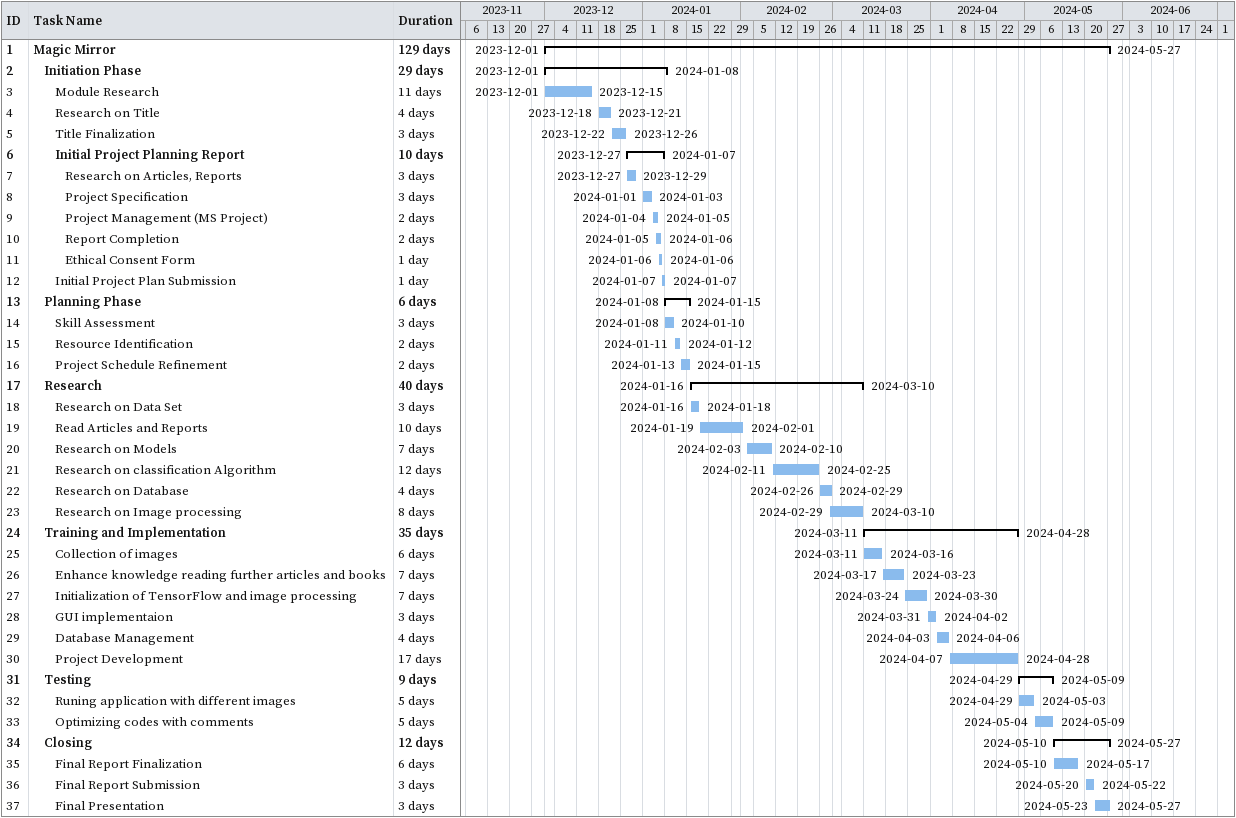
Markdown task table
| ID | Level | Task | Duration | Start | Finish |
|---|---|---|---|---|---|
| 1 | 1 | **Magic Mirror** | 129d | 2023-12-01 | 2024-05-27 |
| 2 | 2 | **Initiation Phase** | 29d | 2023-12-01 | 2024-01-08 |
| 3 | 3 | Module Research | 11d | 2023-12-01 | 2023-12-15 |
| 4 | 3 | Research on Title | 4d | 2023-12-18 | 2023-12-21 |
| 5 | 3 | Title Finalization | 3d | 2023-12-22 | 2023-12-26 |
| 6 | 3 | **Initial Project Planning Report** | 10d | 2023-12-27 | 2024-01-07 |
| 7 | 4 | Research on Articles, Reports | 3d | 2023-12-27 | 2023-12-29 |
| 8 | 4 | Project Specification | 3d | 2024-01-01 | 2024-01-03 |
| 9 | 4 | Project Management (MS Project) | 2d | 2024-01-04 | 2024-01-05 |
| 10 | 4 | Report Completion | 2d | 2024-01-05 | 2024-01-06 |
| 11 | 4 | Ethical Consent Form | 1d | 2024-01-06 | 2024-01-06 |
| 12 | 3 | Initial Project Plan Submission | 1d | 2024-01-07 | 2024-01-07 |
| 13 | 2 | **Planning Phase** | 6d | 2024-01-08 | 2024-01-15 |
| 14 | 3 | Skill Assessment | 3d | 2024-01-08 | 2024-01-10 |
| 15 | 3 | Resource Identification | 2d | 2024-01-11 | 2024-01-12 |
| 16 | 3 | Project Schedule Refinement | 2d | 2024-01-13 | 2024-01-15 |
| 17 | 2 | **Research** | 40d | 2024-01-16 | 2024-03-10 |
| 18 | 3 | Research on Data Set | 3d | 2024-01-16 | 2024-01-18 |
| 19 | 3 | Read Articles and Reports | 10d | 2024-01-19 | 2024-02-01 |
| 20 | 3 | Research on Models | 7d | 2024-02-03 | 2024-02-10 |
| 21 | 3 | Research on classification Algorithm | 12d | 2024-02-11 | 2024-02-25 |
| 22 | 3 | Research on Database | 4d | 2024-02-26 | 2024-02-29 |
| 23 | 3 | Research on Image processing | 8d | 2024-02-29 | 2024-03-10 |
| 24 | 2 | **Training and Implementation** | 35d | 2024-03-11 | 2024-04-28 |
| 25 | 3 | Collection of images | 6d | 2024-03-11 | 2024-03-16 |
| 26 | 3 | Enhance knowledge reading further articles and books | 7d | 2024-03-17 | 2024-03-23 |
| 27 | 3 | Initialization of TensorFlow and image processing | 7d | 2024-03-24 | 2024-03-30 |
| 28 | 3 | GUI implementaion | 3d | 2024-03-31 | 2024-04-02 |
| 29 | 3 | Database Management | 4d | 2024-04-03 | 2024-04-06 |
| 30 | 3 | Project Development | 17d | 2024-04-07 | 2024-04-28 |
| 31 | 2 | **Testing** | 9d | 2024-04-29 | 2024-05-09 |
| 32 | 3 | Runing application with different images | 5d | 2024-04-29 | 2024-05-03 |
| 33 | 3 | Optimizing codes with comments | 5d | 2024-05-04 | 2024-05-09 |
| 34 | 2 | **Closing** | 12d | 2024-05-10 | 2024-05-27 |
| 35 | 3 | Final Report Finalization | 6d | 2024-05-10 | 2024-05-17 |
| 36 | 3 | Final Report Submission | 3d | 2024-05-20 | 2024-05-22 |
| 37 | 3 | Final Presentation | 3d | 2024-05-23 | 2024-05-27 |
